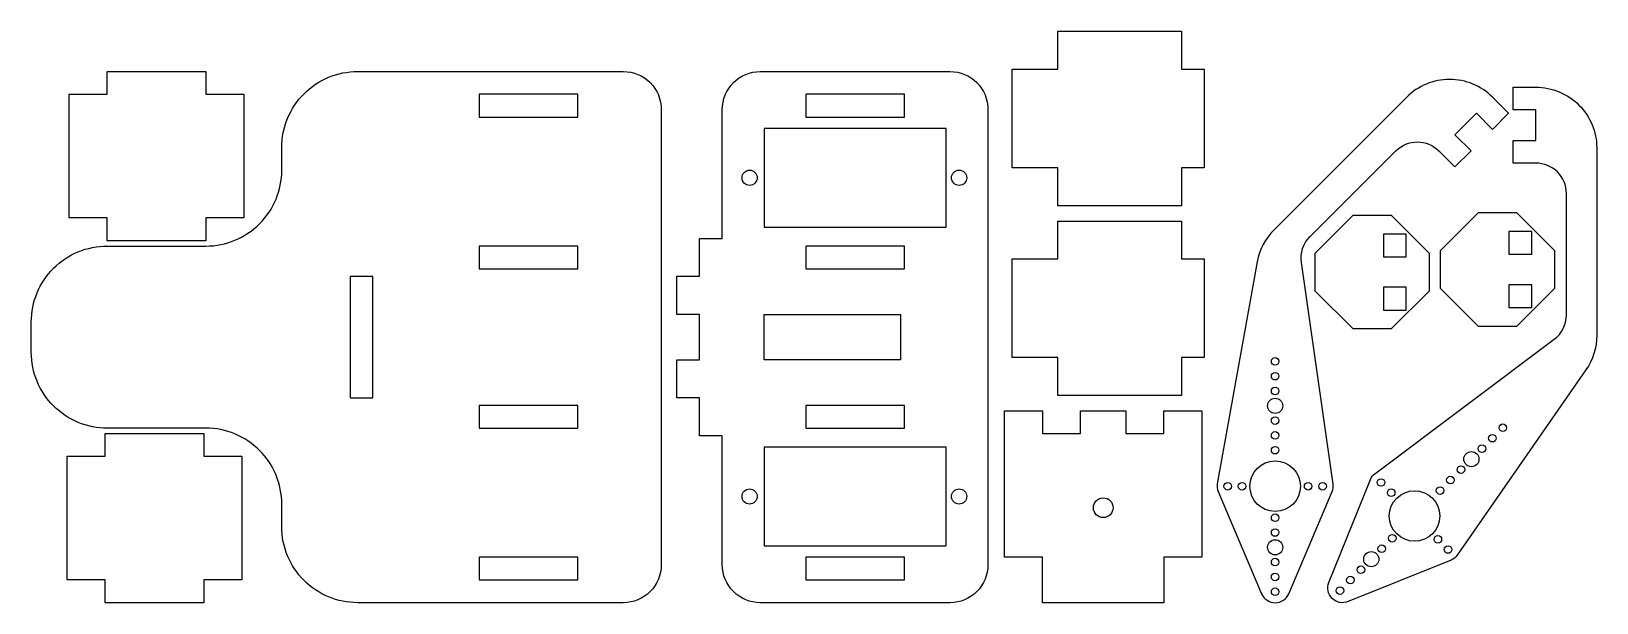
# Model space of a CAD drawing. Header units: millimetres. Extents: x -85 to 121, y -35 to 40.
import ezdxf

# ---------------------------------------------------------------- set-up
doc = ezdxf.new("R2010")
doc.units = ezdxf.units.MM
doc.header["$MEASUREMENT"] = 0

msp = doc.modelspace()

# ---------------------------------------------------------------- linework, layer by layer
for points in [[(66.49, 40.3), (66.49, 35.3), (69.49, 35.3), (69.49, 22.3), (66.49, 22.3), (66.49, 17.3), (50.19, 17.3), (50.19, 22.3), (44.19, 22.3), (44.19, 35.3), (50.19, 35.3), (50.19, 40.3)], [(-80.04, 32), (-75.04, 32), (-75.04, 35), (-62.04, 35), (-62.04, 32), (-57.04, 32), (-57.04, 15.7), (-62.04, 15.7), (-62.04, 12.7), (-75.04, 12.7), (-75.04, 15.7), (-80.04, 15.7)], [(-13.04, 29), (-13.04, 32), (-26.04, 32), (-26.04, 29)], [(17, 32), (17, 29), (30, 29), (30, 32)], [(35.5, 14.5), (35.5, 27.5), (11.5, 27.5), (11.5, 14.5)], [(66.49, 15.3), (66.49, 10.3), (69.49, 10.3), (69.49, -2.7), (66.49, -2.7), (66.49, -7.7), (50.19, -7.7), (50.19, -2.7), (44.19, -2.7), (44.19, 10.3), (50.19, 10.3), (50.19, 15.3)], [(99.12, 6.07), (94.12, 1.07), (89.12, 1.07), (84.12, 6.07), (84.12, 11.07), (89.12, 16.07), (94.12, 16.07), (99.12, 11.07)], [(115.64, 6.41), (110.64, 1.41), (105.64, 1.41), (100.64, 6.41), (100.64, 11.41), (105.64, 16.41), (110.64, 16.41), (115.64, 11.41)], [(96.12, 10.57), (96.12, 13.57), (93.12, 13.57), (93.12, 10.57)], [(112.64, 10.91), (112.64, 13.91), (109.64, 13.91), (109.64, 10.91)], [(-26.04, 12), (-26.04, 9), (-13.04, 9), (-13.04, 12)], [(17, 12), (17, 9), (30, 9), (30, 12)], [(-43.04, -8), (-40.04, -8), (-40.04, 8), (-43.04, 8)], [(93.12, 6.57), (93.12, 3.57), (96.12, 3.57), (96.12, 6.57)], [(109.64, 6.91), (109.64, 3.91), (112.64, 3.91), (112.64, 6.91)], [(-13.04, -9), (-26.04, -9), (-26.04, -12), (-13.04, -12)], [(17, -9), (17, -12), (30, -12), (30, -9)], [(69.19, -9.7), (69.19, -29), (64.19, -29), (64.19, -35), (48.19, -35), (48.19, -29), (43.19, -29), (43.19, -9.7), (48.19, -9.7), (48.19, -12.7), (53.19, -12.7), (53.19, -9.7), (59.19, -9.7), (59.19, -12.7), (64.19, -12.7), (64.19, -9.7)], [(-80.31, -15.7), (-75.31, -15.7), (-75.31, -12.7), (-62.31, -12.7), (-62.31, -15.7), (-57.31, -15.7), (-57.31, -32), (-62.31, -32), (-62.31, -35), (-75.31, -35), (-75.31, -32), (-80.31, -32)], [(11.5, -27.5), (35.5, -27.5), (35.5, -14.5), (11.5, -14.5)], [(-26.04, -32), (-13.04, -32), (-13.04, -29), (-26.04, -29)], [(17, -29), (17, -32), (30, -32), (30, -29)]]:
    msp.add_lwpolyline(points, close=True)
for points in [[(-2.04, 30), (-2.04, -30, -0.414214), (-7.04, -35), (-42.04, -35, -0.414214), (-52.04, -25), (-52.04, -22, 0.414214), (-62.04, -12), (-75.04, -12, -0.414214), (-85.04, -2), (-85.04, 2, -0.414214), (-75.04, 12), (-62.04, 12, 0.414214), (-52.04, 22), (-52.04, 25, -0.414214), (-42.04, 35), (-7.04, 35, -0.414214)], [(36, 35, -0.414214), (41, 30), (41, -30, -0.414214), (36, -35), (11, -35, -0.414214), (6, -30), (6, -13), (3, -13), (3, -8), (0, -8), (0, -3), (3, -3), (3, 3), (0, 3), (0, 8.04), (3, 8.04), (3, 13), (6, 13), (6, 30, -0.414214), (11, 35)], [(102.53, 26.67), (105.36, 29.49), (107.48, 27.37), (109.6, 29.49), (107.48, 31.62, 0.414214), (96.17, 31.62), (78.7, 14.15, 0.152971), (76.49, 9.92), (71.22, -19.33, 0.14592), (71.33, -20.35), (77.05, -33.81, 0.661927), (80.64, -33.81), (86.35, -20.35, 0.136682), (86.47, -19.4), (82.3, 9.83, -0.236093), (83.43, 13.22), (94.75, 24.54, -0.414214), (100.41, 24.54), (102.53, 22.42), (104.65, 24.54)], [(113.21, 25.93), (113.21, 29.93), (110.21, 29.93), (110.21, 32.93), (113.21, 32.93, -0.414214), (121.21, 24.93), (121.21, 0.23, -0.152971), (119.78, -4.33), (102.82, -28.74, -0.14592), (102.02, -29.38), (88.46, -34.86, -0.661927), (85.92, -32.32), (91.4, -18.76, -0.136682), (91.99, -18), (115.61, -0.29, 0.236093), (117.21, 2.91), (117.21, 18.93, 0.414214), (113.21, 22.93), (110.21, 22.93), (110.21, 25.93)]]:
    msp.add_lwpolyline(points, format="xyb", close=True)
at = {"linetype": 'Continuous'}
msp.add_lwpolyline([(11.5, 3), (29.5, 3), (29.5, -3), (11.5, -3)], close=True, dxfattribs=at)
for centre, radius in [((9.6, 21), 1), ((37.2, 21), 1), ((78.84, -3.2), 0.5), ((78.84, -5.15), 0.5), ((78.84, -9.05), 1), ((78.84, -7.1), 0.5), ((78.84, -11), 0.5), ((108.84, -11.94), 0.5), ((78.84, -12.95), 0.5), ((78.84, -14.9), 0.5), ((106.08, -14.7), 0.5), ((107.46, -13.32), 0.5), ((78.84, -19.65), 3.33), ((104.7, -16.08), 1), ((101.94, -18.84), 0.5), ((103.32, -17.46), 0.5), ((9.6, -21), 1), ((37.2, -21), 1), ((72.59, -19.65), 0.5), ((74.49, -19.65), 0.5), ((83.19, -19.65), 0.5), ((85.09, -19.65), 0.5), ((92.79, -19.16), 0.5), ((94.13, -20.5), 0.5), ((97.21, -23.57), 3.33), ((100.57, -20.22), 0.5), ((56.19, -22.48), 1.3), ((78.84, -23.8), 0.5), ((78.84, -27.7), 1), ((78.84, -25.75), 0.5), ((94.27, -26.51), 0.5), ((100.28, -26.65), 0.5), ((91.51, -29.27), 1), ((92.89, -27.89), 0.5), ((101.63, -27.99), 0.5), ((78.84, -29.65), 0.5), ((90.14, -30.65), 0.5), ((78.84, -31.6), 0.5), ((87.38, -33.4), 0.5), ((88.76, -32.02), 0.5), ((78.84, -33.55), 0.5)]:
    msp.add_circle(centre, radius)

doc.saveas('drawing.dxf')
